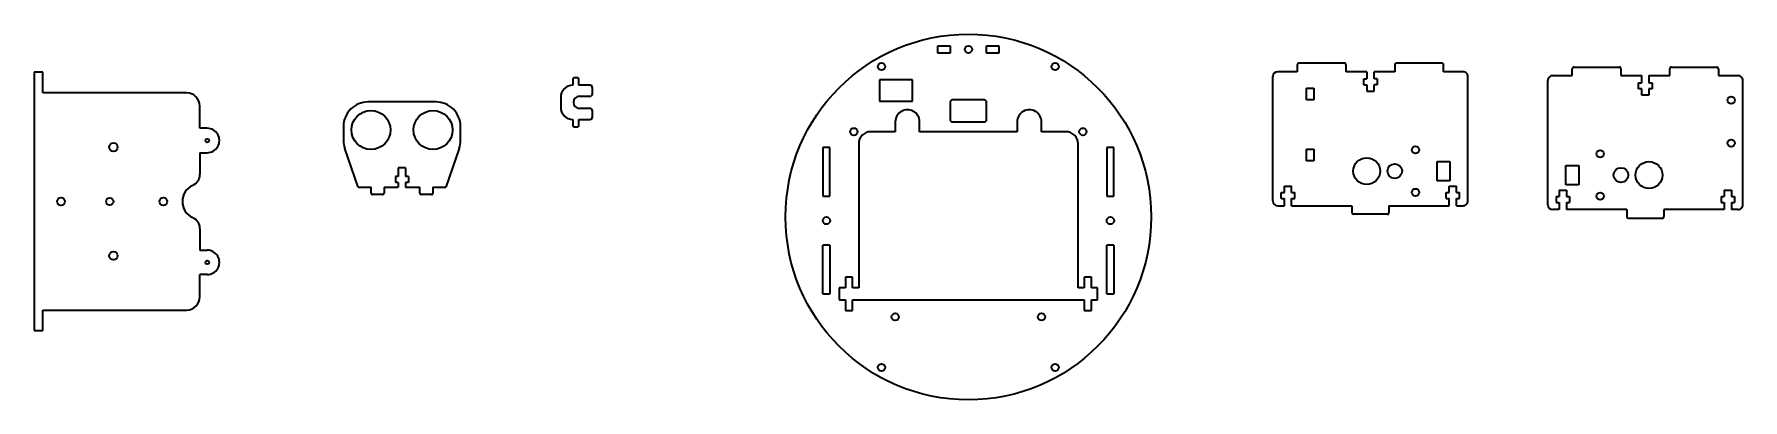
# Model space of a CAD drawing. Extents: x 382 to 1083, y 216 to 366.
import ezdxf

# ---------------------------------------------------------------- set-up
doc = ezdxf.new("R2010")
doc.units = 0

msp = doc.modelspace()

# ---------------------------------------------------------------- linework, layer by layer
at = {"color": 7, "lineweight": 35, "ltscale": 0.075}
for p, q in [((753.190491, 357.875), (753.190491, 360.875)), ((758.190491, 360.875), (758.190491, 357.875)), ((773.190491, 357.875), (773.190491, 360.875)), ((778.190491, 360.875), (778.190491, 357.875)), ((929.121094, 350.239868), (929.121094, 347.239868)), ((932.121094, 347.239868), (932.121094, 350.239868)), ((1041.928223, 345.639252), (1041.928223, 348.639252)), ((1044.928223, 348.639252), (1044.928223, 345.639252)), ((929.121094, 342.239868), (932.121094, 342.239868)), ((1044.928223, 340.639252), (1041.928223, 340.639252)), ((453.409149, 327), (450.409149, 327)), ((450.409149, 317), (453.409149, 317)), ((534.812561, 310.818085), (531.812561, 310.818085)), ((895.321045, 303.239868), (898.321045, 303.239868)), ((962.921082, 303.239868), (965.921082, 303.239868)), ((1008.128235, 301.639252), (1011.128235, 301.639252)), ((1075.728271, 301.639252), (1078.728271, 301.639252)), ((895.321045, 295.239868), (895.321045, 298.239868)), ((898.321045, 295.239868), (898.321045, 298.239868)), ((962.921082, 295.239868), (962.921082, 298.239868)), ((965.921082, 295.239868), (965.921082, 298.239868)), ((1008.128235, 296.639252), (1008.128235, 293.639252)), ((1011.128235, 296.639252), (1011.128235, 293.639252)), ((1075.728271, 296.639252), (1075.728271, 293.639252)), ((1078.728271, 296.639252), (1078.728271, 293.639252)), ((450.409149, 277), (453.409149, 277)), ((453.409149, 267), (450.409149, 267))]:
    msp.add_line(p, q, dxfattribs=at)
at = {"color": 7, "lineweight": 35, "ltscale": 0.125}
for p, q in [((753.190491, 360.875), (758.190491, 360.875)), ((758.190491, 357.875), (753.190491, 357.875)), ((773.190491, 360.875), (778.190491, 360.875)), ((778.190491, 357.875), (773.190491, 357.875)), ((712.690491, 261.625), (712.690491, 256.625)), ((818.690491, 256.625), (818.690491, 261.625))]:
    msp.add_line(p, q, dxfattribs=at)
at = {"color": 7, "lineweight": 35, "ltscale": 0.07}
for p, q in [((900.621094, 353.039886), (900.621094, 350.239868)), ((920.621094, 350.239868), (920.621094, 353.039886)), ((940.621094, 353.039886), (940.621094, 350.239868)), ((960.621094, 350.239868), (960.621094, 353.039886)), ((1013.428223, 348.639252), (1013.428223, 351.43927)), ((1033.428223, 351.43927), (1033.428223, 348.639252)), ((1053.428223, 348.639252), (1053.428223, 351.43927)), ((1073.428223, 351.43927), (1073.428223, 348.639252)), ((923.021118, 295.239868), (923.021118, 292.43988)), ((938.221069, 295.239868), (938.221069, 292.43988)), ((1035.828247, 293.639252), (1035.828247, 290.839233)), ((1051.028198, 293.639252), (1051.028198, 290.839233))]:
    msp.add_line(p, q, dxfattribs=at)
at = {"color": 7, "lineweight": 35, "ltscale": 0.465001}
for p, q in [((919.921082, 353.739868), (901.321045, 353.739868)), ((1014.128235, 352.139252), (1032.728271, 352.139252))]:
    msp.add_line(p, q, dxfattribs=at)
at = {"color": 7, "lineweight": 35, "ltscale": 0.464999}
msp.add_line((959.921082, 353.739868), (941.321106, 353.739868), dxfattribs=at)
at = {"color": 7, "lineweight": 35, "ltscale": 0.465002}
msp.add_line((1054.128174, 352.139252), (1072.728271, 352.139252), dxfattribs=at)
at = {"color": 7, "lineweight": 35}
for p, q in [((382.409149, 350), (382.409149, 244)), ((890.621094, 297.239868), (890.621094, 348.239868)), ((970.621094, 297.239868), (970.621094, 348.239868)), ((1003.428223, 295.639252), (1003.428223, 346.639252)), ((1083.428223, 295.639252), (1083.428223, 346.639252)), ((444.909149, 341.600006), (385.909149, 341.600006)), ((547.312561, 337.818085), (519.312561, 337.818085)), ((785.690491, 325.625), (745.690491, 325.625)), ((706.040466, 319.125), (706.040466, 299.125)), ((708.840515, 299.125), (708.840515, 319.125)), ((720.690491, 320.625), (720.690491, 261.625)), ((810.690491, 261.625), (810.690491, 320.625)), ((822.540527, 319.125), (822.540527, 299.125)), ((825.340454, 299.125), (825.340454, 319.125)), ((898.321045, 295.239868), (923.021118, 295.239868)), ((938.221069, 295.239868), (962.921082, 295.239868)), ((1035.828247, 293.639252), (1011.128235, 293.639252)), ((1075.728271, 293.639252), (1051.028198, 293.639252)), ((706.040466, 259.125), (706.040466, 279.125)), ((708.840515, 279.125), (708.840515, 259.125)), ((822.540527, 259.125), (822.540527, 279.125)), ((825.340454, 279.125), (825.340454, 259.125)), ((385.909149, 252.399994), (444.909149, 252.399994)), ((718.140503, 256.625), (813.240479, 256.625))]:
    msp.add_line(p, q, dxfattribs=at)
at = {"color": 7, "lineweight": 35, "ltscale": 0.0875}
for p, q in [((385.909149, 350), (382.409149, 350)), ((382.409149, 244), (385.909149, 244))]:
    msp.add_line(p, q, dxfattribs=at)
at = {"color": 7, "lineweight": 35, "ltscale": 0.21}
for p, q in [((385.909149, 341.600006), (385.909149, 350)), ((385.909149, 244), (385.909149, 252.399994))]:
    msp.add_line(p, q, dxfattribs=at)
at = {"color": 7, "lineweight": 35, "ltscale": 0.0625}
for p, q in [((603.430908, 347.169983), (603.430908, 344.669983)), ((605.930908, 344.669983), (605.930908, 347.169983)), ((611.430908, 341.169983), (611.430908, 343.669983)), ((904.638062, 343.427368), (907.138062, 343.427368)), ((907.138062, 338.727356), (904.638062, 338.727356)), ((603.430908, 330.669983), (603.430908, 328.169983)), ((605.930908, 328.169983), (605.930908, 330.669983)), ((611.430908, 331.669983), (611.430908, 334.169983)), ((904.638062, 318.427368), (907.138062, 318.427368)), ((907.138062, 313.727356), (904.638062, 313.727356))]:
    msp.add_line(p, q, dxfattribs=at)
at = {"color": 7, "lineweight": 35, "ltscale": 0.0375}
for p, q in [((605.430908, 347.669983), (603.930908, 347.669983)), ((603.930908, 327.669983), (605.430908, 327.669983))]:
    msp.add_line(p, q, dxfattribs=at)
at = {"color": 7, "lineweight": 35, "ltscale": 0.1125}
for p, q in [((610.430908, 344.669983), (605.930908, 344.669983)), ((605.930908, 330.669983), (610.430908, 330.669983))]:
    msp.add_line(p, q, dxfattribs=at)
at = {"color": 7, "lineweight": 35, "ltscale": 0.2175}
for p, q in [((729.2229, 346.855408), (729.2229, 338.155396)), ((742.7229, 338.155396), (742.7229, 346.855408))]:
    msp.add_line(p, q, dxfattribs=at)
at = {"color": 7, "lineweight": 35, "ltscale": 0.3375}
for p, q in [((742.7229, 346.855408), (729.2229, 346.855408)), ((729.2229, 338.155396), (742.7229, 338.155396))]:
    msp.add_line(p, q, dxfattribs=at)
at = {"color": 7, "lineweight": 35, "ltscale": 0.2}
for p, q in [((900.621094, 350.239868), (892.621094, 350.239868)), ((968.621094, 350.239868), (960.621094, 350.239868)), ((1005.428223, 348.639252), (1013.428223, 348.639252)), ((1073.428223, 348.639252), (1081.428223, 348.639252))]:
    msp.add_line(p, q, dxfattribs=at)
at = {"color": 7, "lineweight": 35, "ltscale": 0.2125}
for p, q in [((929.121094, 350.239868), (920.621094, 350.239868)), ((940.621094, 350.239868), (932.121094, 350.239868)), ((1033.428223, 348.639252), (1041.928223, 348.639252)), ((1044.928223, 348.639252), (1053.428223, 348.639252))]:
    msp.add_line(p, q, dxfattribs=at)
at = {"color": 7, "lineweight": 35, "ltscale": 0.059999}
for p, q in [((927.871094, 344.839905), (927.871094, 347.239868)), ((933.371094, 347.239868), (933.371094, 344.839905))]:
    msp.add_line(p, q, dxfattribs=at)
at = {"color": 7, "lineweight": 35, "ltscale": 0.03125}
for p, q in [((927.871094, 347.239868), (929.121094, 347.239868)), ((927.871094, 344.839905), (929.121094, 344.839905)), ((933.371094, 347.239868), (932.121094, 347.239868)), ((933.371094, 344.839905), (932.121094, 344.839905)), ((1040.678223, 345.639252), (1041.928223, 345.639252)), ((1044.928223, 345.639252), (1046.178223, 345.639252)), ((1041.928223, 343.239258), (1040.678223, 343.239258)), ((1046.178223, 343.239258), (1044.928223, 343.239258)), ((894.071045, 300.639893), (895.321045, 300.639893)), ((894.071045, 298.239868), (895.321045, 298.239868)), ((898.321045, 300.639893), (899.571045, 300.639893)), ((898.321045, 298.239868), (899.571045, 298.239868)), ((961.671082, 300.639893), (962.921082, 300.639893)), ((961.671082, 298.239868), (962.921082, 298.239868)), ((965.921082, 300.639893), (967.171082, 300.639893)), ((965.921082, 298.239868), (967.171082, 298.239868)), ((1006.878235, 299.039246), (1008.128235, 299.039246)), ((1006.878235, 296.639252), (1008.128235, 296.639252)), ((1011.128235, 299.039246), (1012.378235, 299.039246)), ((1011.128235, 296.639252), (1012.378235, 296.639252)), ((1074.478271, 299.039246), (1075.728271, 299.039246)), ((1074.478271, 296.639252), (1075.728271, 296.639252)), ((1078.728271, 299.039246), (1079.978271, 299.039246)), ((1078.728271, 296.639252), (1079.978271, 296.639252))]:
    msp.add_line(p, q, dxfattribs=at)
at = {"color": 7, "lineweight": 35, "ltscale": 0.065001}
for p, q in [((929.121094, 344.839905), (929.121094, 342.239868)), ((932.121094, 342.239868), (932.121094, 344.839905))]:
    msp.add_line(p, q, dxfattribs=at)
at = {"color": 7, "lineweight": 35, "ltscale": 0.06}
for p, q in [((1040.678223, 343.239258), (1040.678223, 345.639252)), ((1046.178223, 345.639252), (1046.178223, 343.239258)), ((520.662537, 300.418091), (520.662537, 302.818085)), ((525.962585, 302.818085), (525.962585, 300.418091)), ((530.612549, 307.218079), (530.612549, 304.818085)), ((536.012573, 307.218079), (536.012573, 304.818085)), ((540.662537, 300.418091), (540.662537, 302.818085)), ((545.962585, 302.818085), (545.962585, 300.418091)), ((1006.878235, 299.039246), (1006.878235, 296.639252)), ((1012.378235, 299.039246), (1012.378235, 296.639252)), ((1074.478271, 299.039246), (1074.478271, 296.639252)), ((1079.978271, 299.039246), (1079.978271, 296.639252))]:
    msp.add_line(p, q, dxfattribs=at)
at = {"color": 7, "lineweight": 35, "ltscale": 0.1}
for p, q in [((598.430908, 339.669983), (598.430908, 335.669983)), ((735.690491, 329.625), (735.690491, 325.625)), ((745.690491, 325.625), (745.690491, 329.625)), ((785.690491, 329.625), (785.690491, 325.625)), ((795.690491, 325.625), (795.690491, 329.625))]:
    msp.add_line(p, q, dxfattribs=at)
at = {"color": 7, "lineweight": 35, "ltscale": 0.106601}
for p, q in [((606.16687, 340.169983), (610.430908, 340.169983)), ((610.430908, 335.169983), (606.16687, 335.169983))]:
    msp.add_line(p, q, dxfattribs=at)
at = {"color": 7, "lineweight": 35, "ltscale": 0.175}
for p, q in [((758.190491, 337.625), (758.190491, 330.625)), ((773.190491, 330.625), (773.190491, 337.625))]:
    msp.add_line(p, q, dxfattribs=at)
at = {"color": 7, "lineweight": 35, "ltscale": 0.325}
for p, q in [((772.190491, 338.625), (759.190491, 338.625)), ((759.190491, 329.625), (772.190491, 329.625))]:
    msp.add_line(p, q, dxfattribs=at)
at = {"color": 7, "lineweight": 35, "ltscale": 0.1175}
for p, q in [((904.388062, 338.727356), (904.388062, 343.427368)), ((907.388062, 343.427368), (907.388062, 338.727356)), ((904.388062, 313.727356), (904.388062, 318.427368)), ((907.388062, 318.427368), (907.388062, 313.727356))]:
    msp.add_line(p, q, dxfattribs=at)
at = {"color": 7, "lineweight": 35, "ltscale": 0.00625}
for p, q in [((904.388062, 343.427368), (904.638062, 343.427368)), ((904.638062, 338.727356), (904.388062, 338.727356)), ((907.138062, 343.427368), (907.388062, 343.427368)), ((907.388062, 338.727356), (907.138062, 338.727356)), ((904.388062, 318.427368), (904.638062, 318.427368)), ((907.138062, 318.427368), (907.388062, 318.427368)), ((904.638062, 313.727356), (904.388062, 313.727356)), ((907.388062, 313.727356), (907.138062, 313.727356))]:
    msp.add_line(p, q, dxfattribs=at)
at = {"color": 7, "lineweight": 35, "ltscale": 0.065}
for p, q in [((1041.928223, 340.639252), (1041.928223, 343.239258)), ((1044.928223, 343.239258), (1044.928223, 340.639252)), ((1008.128235, 301.639252), (1008.128235, 299.039246)), ((1011.128235, 301.639252), (1011.128235, 299.039246)), ((1075.728271, 301.639252), (1075.728271, 299.039246)), ((1078.728271, 301.639252), (1078.728271, 299.039246))]:
    msp.add_line(p, q, dxfattribs=at)
at = {"color": 7, "lineweight": 35, "ltscale": 0.2275}
for p, q in [((450.409149, 327), (450.409149, 336.100006)), ((450.409149, 257.899994), (450.409149, 267))]:
    msp.add_line(p, q, dxfattribs=at)
at = {"color": 7, "lineweight": 35, "ltscale": 0.145834}
for p, q in [((509.312561, 327.818085), (509.312561, 321.984741)), ((557.312561, 321.984741), (557.312561, 327.818085))]:
    msp.add_line(p, q, dxfattribs=at)
at = {"color": 7, "lineweight": 35, "ltscale": 0.25}
for p, q in [((735.690491, 325.625), (725.690491, 325.625)), ((805.690491, 325.625), (795.690491, 325.625))]:
    msp.add_line(p, q, dxfattribs=at)
at = {"color": 7, "lineweight": 35, "ltscale": 0.221615}
msp.add_line((450.409149, 317), (450.409149, 308.135406), dxfattribs=at)
at = {"color": 7, "lineweight": 35, "ltscale": 0.420834}
for p, q in [((515.312561, 302.818085), (509.853088, 318.741516)), ((556.772034, 318.741516), (551.312561, 302.818085))]:
    msp.add_line(p, q, dxfattribs=at)
at = {"color": 7, "lineweight": 35, "ltscale": 0.070001}
for p, q in [((708.840515, 319.125), (706.040466, 319.125)), ((706.040466, 299.125), (708.840515, 299.125)), ((708.840515, 279.125), (706.040466, 279.125)), ((706.040466, 259.125), (708.840515, 259.125))]:
    msp.add_line(p, q, dxfattribs=at)
at = {"color": 7, "lineweight": 35, "ltscale": 0.069998}
for p, q in [((825.340454, 319.125), (822.540527, 319.125)), ((822.540527, 299.125), (825.340454, 299.125)), ((825.340454, 279.125), (822.540527, 279.125)), ((822.540527, 259.125), (825.340454, 259.125))]:
    msp.add_line(p, q, dxfattribs=at)
at = {"color": 7, "lineweight": 35, "ltscale": 0.09}
for p, q in [((531.812561, 310.818085), (531.812561, 307.218079)), ((534.812561, 310.818085), (534.812561, 307.218079))]:
    msp.add_line(p, q, dxfattribs=at)
at = {"color": 7, "lineweight": 35, "ltscale": 0.132922}
for p, q in [((957.962646, 313.41629), (963.279541, 313.41629)), ((1010.769775, 311.815674), (1016.08667, 311.815674)), ((963.279541, 305.46347), (957.962646, 305.46347)), ((1016.08667, 303.862854), (1010.769775, 303.862854))]:
    msp.add_line(p, q, dxfattribs=at)
at = {"color": 7, "lineweight": 35, "ltscale": 0.19882}
for p, q in [((957.962646, 305.46347), (957.962646, 313.41629)), ((963.279541, 313.41629), (963.279541, 305.46347)), ((1010.769775, 303.862854), (1010.769775, 311.815674)), ((1016.08667, 311.815674), (1016.08667, 303.862854))]:
    msp.add_line(p, q, dxfattribs=at)
at = {"color": 7, "lineweight": 35, "ltscale": 0.133749}
for p, q in [((515.312561, 302.818085), (520.662537, 302.818085)), ((545.962585, 302.818085), (551.312561, 302.818085))]:
    msp.add_line(p, q, dxfattribs=at)
at = {"color": 7, "lineweight": 35, "ltscale": 0.146249}
for p, q in [((525.962585, 302.818085), (531.812561, 302.818085)), ((534.812561, 302.818085), (540.662537, 302.818085))]:
    msp.add_line(p, q, dxfattribs=at)
at = {"color": 7, "lineweight": 35, "ltscale": 0.03}
for p, q in [((531.812561, 307.218079), (530.612549, 307.218079)), ((531.812561, 304.818085), (530.612549, 304.818085)), ((536.012573, 307.218079), (534.812561, 307.218079)), ((536.012573, 304.818085), (534.812561, 304.818085))]:
    msp.add_line(p, q, dxfattribs=at)
at = {"color": 7, "lineweight": 35, "ltscale": 0.05}
for p, q in [((531.812561, 304.818085), (531.812561, 302.818085)), ((534.812561, 304.818085), (534.812561, 302.818085))]:
    msp.add_line(p, q, dxfattribs=at)
at = {"color": 7, "lineweight": 35, "ltscale": 0.064999}
for p, q in [((895.321045, 300.639893), (895.321045, 303.239868)), ((898.321045, 300.639893), (898.321045, 303.239868)), ((962.921082, 300.639893), (962.921082, 303.239868)), ((965.921082, 300.639893), (965.921082, 303.239868))]:
    msp.add_line(p, q, dxfattribs=at)
at = {"color": 7, "lineweight": 35, "ltscale": 0.102499}
for p, q in [((525.362549, 299.818085), (521.262573, 299.818085)), ((545.362549, 299.818085), (541.262573, 299.818085))]:
    msp.add_line(p, q, dxfattribs=at)
at = {"color": 7, "lineweight": 35, "ltscale": 0.067499}
for p, q in [((892.621094, 295.239868), (895.321045, 295.239868)), ((1081.428223, 293.639252), (1078.728271, 293.639252))]:
    msp.add_line(p, q, dxfattribs=at)
at = {"color": 7, "lineweight": 35, "ltscale": 0.060001}
for p, q in [((894.071045, 298.239868), (894.071045, 300.639893)), ((899.571045, 298.239868), (899.571045, 300.639893)), ((961.671082, 298.239868), (961.671082, 300.639893)), ((967.171082, 298.239868), (967.171082, 300.639893))]:
    msp.add_line(p, q, dxfattribs=at)
at = {"color": 7, "lineweight": 35, "ltscale": 0.0675}
for p, q in [((965.921082, 295.239868), (968.621094, 295.239868)), ((1008.128235, 293.639252), (1005.428223, 293.639252))]:
    msp.add_line(p, q, dxfattribs=at)
at = {"color": 7, "lineweight": 35, "ltscale": 0.345001}
for p, q in [((937.521118, 291.739868), (923.721069, 291.739868)), ((1036.528198, 290.139252), (1050.328247, 290.139252))]:
    msp.add_line(p, q, dxfattribs=at)
at = {"color": 7, "lineweight": 35, "ltscale": 0.220061}
msp.add_line((450.409149, 285.802429), (450.409149, 277), dxfattribs=at)
at = {"color": 7, "lineweight": 35, "ltscale": 0.06375}
for p, q in [((715.240479, 261.625), (712.690491, 261.625)), ((720.690491, 261.625), (718.140503, 261.625)), ((813.240479, 261.625), (810.690491, 261.625)), ((818.690491, 261.625), (816.140503, 261.625)), ((712.690491, 256.625), (715.240479, 256.625)), ((816.140503, 256.625), (818.690491, 256.625))]:
    msp.add_line(p, q, dxfattribs=at)
at = {"color": 7, "lineweight": 35, "ltscale": 0.10875}
for p, q in [((715.240479, 265.975006), (715.240479, 261.625)), ((718.140503, 261.625), (718.140503, 265.975006)), ((813.240479, 265.975006), (813.240479, 261.625)), ((816.140503, 261.625), (816.140503, 265.975006)), ((715.240479, 256.625), (715.240479, 252.275009)), ((718.140503, 252.275009), (718.140503, 256.625)), ((813.240479, 256.625), (813.240479, 252.275009)), ((816.140503, 252.275009), (816.140503, 256.625))]:
    msp.add_line(p, q, dxfattribs=at)
at = {"color": 7, "lineweight": 35, "ltscale": 0.072501}
for p, q in [((718.140503, 265.975006), (715.240479, 265.975006)), ((816.140503, 265.975006), (813.240479, 265.975006)), ((715.240479, 252.275009), (718.140503, 252.275009)), ((813.240479, 252.275009), (816.140503, 252.275009))]:
    msp.add_line(p, q, dxfattribs=at)
at = {"color": 7, "lineweight": 35}
for centre, radius in [((765.690491, 290.625), 75), ((765.690491, 359.375), 1.5), ((730.065491, 352.329315), 1.5), ((801.315491, 352.329315), 1.5), ((1078.616211, 338.582092), 1.5), ((520.562561, 326.318085), 8), ((546.062561, 326.318085), 8), ((453.409149, 322), 0.75), ((718.690491, 325.625), 1.5), ((812.690491, 325.625), 1.5), ((414.909149, 319.25), 1.75), ((949.121094, 318.139893), 1.5), ((1024.928223, 316.539246), 1.5), ((1078.616211, 320.96106), 1.5), ((929.121094, 309.43988), 5.5), ((940.621094, 309.43988), 3), ((1033.428223, 307.839233), 3), ((1044.928223, 307.839233), 5.5), ((949.121094, 300.739868), 1.5), ((393.409149, 297), 1.6), ((413.409149, 297), 1.5), ((435.409149, 297), 1.6), ((1024.928223, 299.139252), 1.5), ((707.440491, 289.125), 1.5), ((823.940491, 289.125), 1.5), ((414.909149, 274.75), 1.75), ((453.409149, 272), 0.75), ((735.690491, 249.625), 1.5), ((795.690491, 249.625), 1.5), ((730.065491, 228.9207), 1.5), ((801.315491, 228.9207), 1.5)]:
    msp.add_circle(centre, radius, dxfattribs=at)
for centre, radius, start, end in [((901.321045, 353.039886), 0.7, 90.000003, 179.999995), ((919.921082, 353.039886), 0.7, 360, 90.000003), ((941.321106, 353.039886), 0.7, 90.000003, 179.999995), ((959.921082, 353.039886), 0.7, 360, 90.000003), ((1014.128235, 351.43927), 0.7, 90.000003, 180.000005), ((1032.728271, 351.43927), 0.7, 0, 90.000003), ((1054.128174, 351.43927), 0.7, 90.000003, 180.000005), ((1072.728271, 351.43927), 0.7, 0, 90.000003), ((603.430908, 339.669983), 5, 90.000003, 180.000005), ((603.930908, 347.169983), 0.5, 90.000003, 180.000005), ((605.430908, 347.169983), 0.5, 0, 90.000003), ((610.430908, 343.669983), 1, 0, 90.000003), ((892.621094, 348.239868), 2, 90.000003, 179.999995), ((968.621094, 348.239868), 2, 360, 90.000003), ((1005.428223, 346.639252), 2, 90.000003, 180.000005), ((1081.428223, 346.639252), 2, 0, 90.000003), ((444.909149, 336.100006), 5.5, 360, 90.000003), ((519.312561, 327.818085), 10, 90.000003, 180.000005), ((547.312561, 327.818085), 10, 0, 90.000003), ((606.16687, 337.669983), 2.5, 90.000003, 269.999997), ((610.430908, 341.169983), 1, 269.999997, 360), ((759.190491, 337.625), 1, 90.000003, 180.000005), ((772.190491, 337.625), 1, 0, 90.000003), ((603.430908, 335.669983), 5, 179.999995, 269.999997), ((610.430908, 334.169983), 1, 0, 90.000003), ((610.430908, 331.669983), 1, 269.999997, 360), ((740.690491, 329.625), 5, 0, 180.000005), ((759.190491, 330.625), 1, 179.999995, 269.999997), ((772.190491, 330.625), 1, 269.999997, 360), ((790.690491, 329.625), 5, 0, 180.000005), ((453.409149, 322), 5, 269.999997, 90.000003), ((603.930908, 328.169983), 0.5, 179.999995, 269.999997), ((605.430908, 328.169983), 0.5, 269.999997, 360), ((725.690491, 320.625), 5, 90.000003, 180.000005), ((805.690491, 320.625), 5, 0, 90.000003), ((519.312561, 321.984741), 10, 180.000005, 198.924646), ((547.312561, 321.984741), 10, 341.075356, 360), ((450.409149, 297), 7.206434, 114.180969, 179.999995), ((445.409149, 308.135406), 5, 294.180971, 0), ((450.408752, 296.937988), 7.206434, 179.507043, 245.821046), ((521.262573, 300.418091), 0.6, 180.000005, 269.999997), ((525.362549, 300.418091), 0.6, 269.999997, 360), ((541.262573, 300.418091), 0.6, 180.000005, 269.999997), ((545.362549, 300.418091), 0.6, 269.999997, 360), ((892.621094, 297.239868), 2, 180.000005, 269.999997), ((968.621094, 297.239868), 2, 269.999997, 0), ((1005.428223, 295.639252), 2, 180.000005, 269.999997), ((1081.428223, 295.639252), 2, 269.999997, 360), ((445.409149, 285.802429), 5, 0, 65.821044), ((923.721069, 292.43988), 0.7, 180.000005, 269.999997), ((937.521118, 292.43988), 0.7, 269.999997, 0), ((1036.528198, 290.839233), 0.7, 180.000005, 269.999997), ((1050.328247, 290.839233), 0.7, 269.999997, 0), ((453.409149, 272), 5, 269.999997, 90.000003), ((444.909149, 257.899994), 5.5, 269.999997, 360)]:
    msp.add_arc(centre, radius, start, end, dxfattribs=at)

doc.saveas('drawing.dxf')
